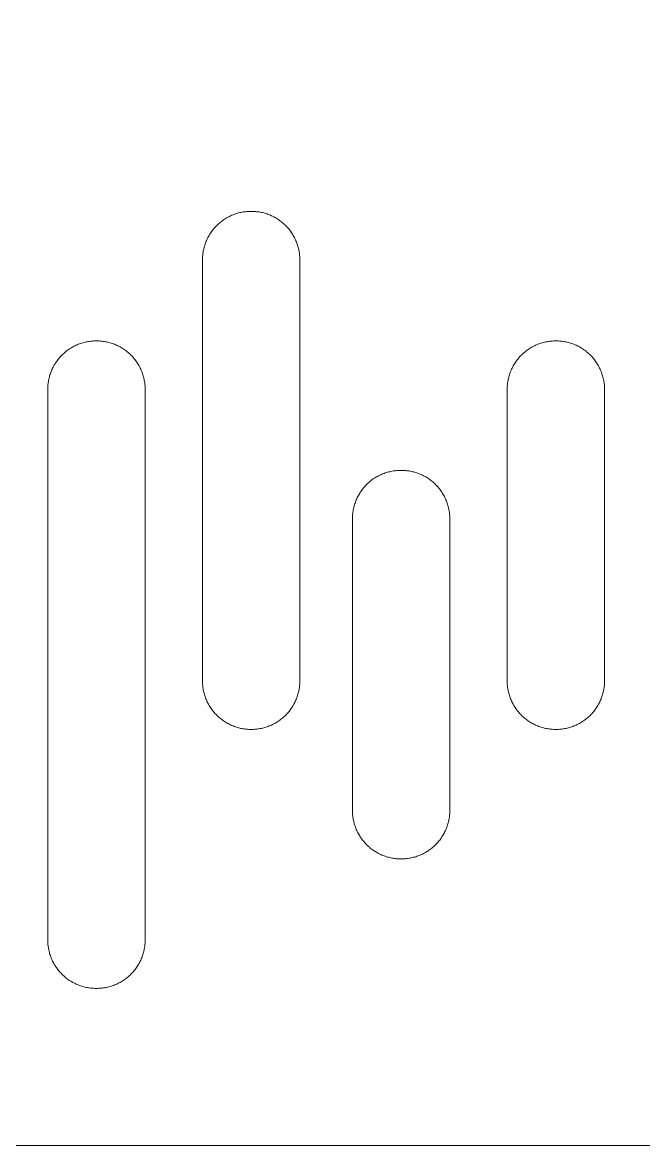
# Model space of a CAD drawing. Header units: metres. Extents: x -2538 to 7610, y -1082 to -498.
# Drawn here: x -2256.3 to -2127.9, y -1081.9 to -849.6 of the extents above; entities that cross this region are included whole.
import ezdxf

# ---------------------------------------------------------------- set-up
doc = ezdxf.new("R2010")
doc.units = ezdxf.units.M
doc.linetypes.add('AUSGEZOGEN', pattern=[0])
doc.layers.add('Standard', color=7, linetype='AUSGEZOGEN', lineweight=25)

msp = doc.modelspace()

# ---------------------------------------------------------------- linework, layer by layer
at = {"layer": 'Standard', "color": 7, "linetype": 'AUSGEZOGEN', "lineweight": 13}
for points in [[(-2537.57, -1081.87), (-1975.57, -1081.87), (-1975.57, -519.87), (-2537.57, -519.87), (-2537.57, -1081.87)], [(-2198.98, -985.82), (-2198.98, -898.71), (-2198.98, -898.48), (-2198.99, -898.26), (-2199, -898.04), (-2199.02, -897.81), (-2199.05, -897.58), (-2199.07, -897.35), (-2199.11, -897.12), (-2199.15, -896.89), (-2199.19, -896.65), (-2199.25, -896.42), (-2199.3, -896.19), (-2199.37, -895.96), (-2199.44, -895.72), (-2199.51, -895.49), (-2199.6, -895.26), (-2199.68, -895.03), (-2199.78, -894.8), (-2199.88, -894.57), (-2199.99, -894.34), (-2200.1, -894.11), (-2200.22, -893.89), (-2200.34, -893.67), (-2200.47, -893.45), (-2200.61, -893.23), (-2200.75, -893.02), (-2200.9, -892.81), (-2201.06, -892.61), (-2201.22, -892.4), (-2201.38, -892.21), (-2201.55, -892.01), (-2201.73, -891.82), (-2201.91, -891.64), (-2202.1, -891.46), (-2202.29, -891.28), (-2202.48, -891.11), (-2202.68, -890.94), (-2202.88, -890.78), (-2203.09, -890.63), (-2203.3, -890.48), (-2203.51, -890.34), (-2203.73, -890.2), (-2203.94, -890.07), (-2204.17, -889.94), (-2204.39, -889.82), (-2204.61, -889.71), (-2204.84, -889.6), (-2205.07, -889.5), (-2205.3, -889.41), (-2205.53, -889.32), (-2205.76, -889.24), (-2206, -889.16), (-2206.23, -889.09), (-2206.46, -889.03), (-2206.7, -888.97), (-2206.93, -888.92), (-2207.16, -888.87), (-2207.39, -888.83), (-2207.62, -888.8), (-2207.85, -888.77), (-2208.08, -888.75), (-2208.31, -888.73), (-2208.54, -888.72), (-2208.76, -888.71), (-2208.98, -888.71), (-2209.11, -888.71), (-2209.33, -888.71), (-2209.55, -888.72), (-2209.78, -888.73), (-2210.01, -888.75), (-2210.23, -888.77), (-2210.46, -888.8), (-2210.69, -888.83), (-2210.93, -888.87), (-2211.16, -888.92), (-2211.39, -888.97), (-2211.62, -889.03), (-2211.86, -889.09), (-2212.09, -889.16), (-2212.32, -889.24), (-2212.56, -889.32), (-2212.79, -889.41), (-2213.02, -889.5), (-2213.25, -889.6), (-2213.47, -889.71), (-2213.7, -889.82), (-2213.92, -889.94), (-2214.14, -890.07), (-2214.36, -890.2), (-2214.58, -890.34), (-2214.79, -890.48), (-2215, -890.63), (-2215.21, -890.78), (-2215.41, -890.94), (-2215.61, -891.11), (-2215.8, -891.28), (-2215.99, -891.46), (-2216.18, -891.64), (-2216.36, -891.82), (-2216.53, -892.01), (-2216.7, -892.21), (-2216.87, -892.4), (-2217.03, -892.61), (-2217.18, -892.81), (-2217.33, -893.02), (-2217.48, -893.23), (-2217.61, -893.45), (-2217.75, -893.67), (-2217.87, -893.89), (-2217.99, -894.11), (-2218.1, -894.34), (-2218.21, -894.57), (-2218.31, -894.8), (-2218.4, -895.03), (-2218.49, -895.26), (-2218.57, -895.49), (-2218.65, -895.72), (-2218.72, -895.96), (-2218.78, -896.19), (-2218.84, -896.42), (-2218.89, -896.65), (-2218.94, -896.89), (-2218.98, -897.12), (-2219.01, -897.35), (-2219.04, -897.58), (-2219.07, -897.81), (-2219.08, -898.04), (-2219.1, -898.26), (-2219.1, -898.48), (-2219.11, -898.71), (-2219.11, -985.82), (-2219.1, -986.04), (-2219.1, -986.26), (-2219.08, -986.49), (-2219.07, -986.72), (-2219.04, -986.94), (-2219.01, -987.17), (-2218.98, -987.41), (-2218.94, -987.64), (-2218.89, -987.87), (-2218.84, -988.1), (-2218.78, -988.34), (-2218.72, -988.57), (-2218.65, -988.8), (-2218.57, -989.04), (-2218.49, -989.27), (-2218.4, -989.5), (-2218.31, -989.73), (-2218.21, -989.96), (-2218.1, -990.19), (-2217.99, -990.41), (-2217.87, -990.63), (-2217.75, -990.86), (-2217.61, -991.07), (-2217.48, -991.29), (-2217.33, -991.5), (-2217.18, -991.71), (-2217.03, -991.92), (-2216.87, -992.12), (-2216.7, -992.32), (-2216.53, -992.51), (-2216.36, -992.7), (-2216.18, -992.89), (-2215.99, -993.07), (-2215.8, -993.25), (-2215.61, -993.42), (-2215.41, -993.58), (-2215.21, -993.74), (-2215, -993.9), (-2214.79, -994.04), (-2214.58, -994.19), (-2214.36, -994.33), (-2214.14, -994.46), (-2213.92, -994.58), (-2213.7, -994.7), (-2213.47, -994.81), (-2213.25, -994.92), (-2213.02, -995.02), (-2212.79, -995.12), (-2212.56, -995.2), (-2212.32, -995.29), (-2212.09, -995.36), (-2211.86, -995.43), (-2211.62, -995.5), (-2211.39, -995.55), (-2211.16, -995.61), (-2210.93, -995.65), (-2210.69, -995.69), (-2210.46, -995.73), (-2210.23, -995.75), (-2210.01, -995.78), (-2209.78, -995.8), (-2209.55, -995.81), (-2209.33, -995.82), (-2209.11, -995.82), (-2208.98, -995.82), (-2208.76, -995.82), (-2208.54, -995.81), (-2208.31, -995.8), (-2208.08, -995.78), (-2207.85, -995.75), (-2207.62, -995.73), (-2207.39, -995.69), (-2207.16, -995.65), (-2206.93, -995.61), (-2206.7, -995.55), (-2206.46, -995.5), (-2206.23, -995.43), (-2206, -995.36), (-2205.76, -995.29), (-2205.53, -995.2), (-2205.3, -995.12), (-2205.07, -995.02), (-2204.84, -994.92), (-2204.61, -994.81), (-2204.39, -994.7), (-2204.17, -994.58), (-2203.94, -994.46), (-2203.73, -994.33), (-2203.51, -994.19), (-2203.3, -994.04), (-2203.09, -993.9), (-2202.88, -993.74), (-2202.68, -993.58), (-2202.48, -993.42), (-2202.29, -993.25), (-2202.1, -993.07), (-2201.91, -992.89), (-2201.73, -992.7), (-2201.55, -992.51), (-2201.38, -992.32), (-2201.22, -992.12), (-2201.06, -991.92), (-2200.9, -991.71), (-2200.75, -991.5), (-2200.61, -991.29), (-2200.47, -991.07), (-2200.34, -990.86), (-2200.22, -990.63), (-2200.1, -990.41), (-2199.99, -990.19), (-2199.88, -989.96), (-2199.78, -989.73), (-2199.68, -989.5), (-2199.6, -989.27), (-2199.51, -989.04), (-2199.44, -988.8), (-2199.37, -988.57), (-2199.3, -988.34), (-2199.25, -988.1), (-2199.19, -987.87), (-2199.15, -987.64), (-2199.11, -987.41), (-2199.07, -987.17), (-2199.05, -986.94), (-2199.02, -986.72), (-2199, -986.49), (-2198.99, -986.26), (-2198.98, -986.04), (-2198.98, -985.82)], [(-2230.98, -1039.37), (-2230.98, -925.48), (-2230.98, -925.26), (-2230.99, -925.04), (-2231, -924.81), (-2231.02, -924.59), (-2231.05, -924.36), (-2231.07, -924.13), (-2231.11, -923.9), (-2231.15, -923.66), (-2231.19, -923.43), (-2231.25, -923.2), (-2231.3, -922.97), (-2231.37, -922.73), (-2231.44, -922.5), (-2231.51, -922.27), (-2231.6, -922.03), (-2231.68, -921.8), (-2231.78, -921.57), (-2231.88, -921.34), (-2231.99, -921.12), (-2232.1, -920.89), (-2232.22, -920.67), (-2232.34, -920.45), (-2232.47, -920.23), (-2232.61, -920.01), (-2232.75, -919.8), (-2232.9, -919.59), (-2233.06, -919.38), (-2233.22, -919.18), (-2233.38, -918.98), (-2233.55, -918.79), (-2233.73, -918.6), (-2233.91, -918.41), (-2234.1, -918.23), (-2234.29, -918.06), (-2234.48, -917.89), (-2234.68, -917.72), (-2234.88, -917.56), (-2235.09, -917.41), (-2235.3, -917.26), (-2235.51, -917.11), (-2235.73, -916.98), (-2235.94, -916.85), (-2236.17, -916.72), (-2236.39, -916.6), (-2236.61, -916.49), (-2236.84, -916.38), (-2237.07, -916.28), (-2237.3, -916.19), (-2237.53, -916.1), (-2237.76, -916.02), (-2238, -915.94), (-2238.23, -915.87), (-2238.46, -915.81), (-2238.7, -915.75), (-2238.93, -915.7), (-2239.16, -915.65), (-2239.39, -915.61), (-2239.62, -915.58), (-2239.85, -915.55), (-2240.08, -915.52), (-2240.31, -915.51), (-2240.54, -915.49), (-2240.76, -915.49), (-2240.98, -915.48), (-2241.11, -915.48), (-2241.33, -915.49), (-2241.55, -915.49), (-2241.78, -915.51), (-2242.01, -915.52), (-2242.23, -915.55), (-2242.46, -915.58), (-2242.69, -915.61), (-2242.93, -915.65), (-2243.16, -915.7), (-2243.39, -915.75), (-2243.62, -915.81), (-2243.86, -915.87), (-2244.09, -915.94), (-2244.32, -916.02), (-2244.56, -916.1), (-2244.79, -916.19), (-2245.02, -916.28), (-2245.25, -916.38), (-2245.47, -916.49), (-2245.7, -916.6), (-2245.92, -916.72), (-2246.14, -916.85), (-2246.36, -916.98), (-2246.58, -917.11), (-2246.79, -917.26), (-2247, -917.41), (-2247.21, -917.56), (-2247.41, -917.72), (-2247.61, -917.89), (-2247.8, -918.06), (-2247.99, -918.23), (-2248.18, -918.41), (-2248.36, -918.6), (-2248.53, -918.79), (-2248.7, -918.98), (-2248.87, -919.18), (-2249.03, -919.38), (-2249.18, -919.59), (-2249.33, -919.8), (-2249.48, -920.01), (-2249.61, -920.23), (-2249.75, -920.45), (-2249.87, -920.67), (-2249.99, -920.89), (-2250.1, -921.12), (-2250.21, -921.34), (-2250.31, -921.57), (-2250.4, -921.8), (-2250.49, -922.03), (-2250.57, -922.27), (-2250.65, -922.5), (-2250.72, -922.73), (-2250.78, -922.97), (-2250.84, -923.2), (-2250.89, -923.43), (-2250.94, -923.66), (-2250.98, -923.9), (-2251.01, -924.13), (-2251.04, -924.36), (-2251.07, -924.59), (-2251.08, -924.81), (-2251.1, -925.04), (-2251.1, -925.26), (-2251.11, -925.48), (-2251.11, -1039.37), (-2251.1, -1039.6), (-2251.1, -1039.82), (-2251.08, -1040.04), (-2251.07, -1040.27), (-2251.04, -1040.5), (-2251.01, -1040.73), (-2250.98, -1040.96), (-2250.94, -1041.19), (-2250.89, -1041.43), (-2250.84, -1041.66), (-2250.78, -1041.89), (-2250.72, -1042.13), (-2250.65, -1042.36), (-2250.57, -1042.59), (-2250.49, -1042.82), (-2250.4, -1043.05), (-2250.31, -1043.28), (-2250.21, -1043.51), (-2250.1, -1043.74), (-2249.99, -1043.97), (-2249.87, -1044.19), (-2249.75, -1044.41), (-2249.61, -1044.63), (-2249.48, -1044.85), (-2249.33, -1045.06), (-2249.18, -1045.27), (-2249.03, -1045.47), (-2248.87, -1045.68), (-2248.7, -1045.87), (-2248.53, -1046.07), (-2248.36, -1046.26), (-2248.18, -1046.44), (-2247.99, -1046.63), (-2247.8, -1046.8), (-2247.61, -1046.97), (-2247.41, -1047.14), (-2247.21, -1047.3), (-2247, -1047.45), (-2246.79, -1047.6), (-2246.58, -1047.74), (-2246.36, -1047.88), (-2246.14, -1048.01), (-2245.92, -1048.14), (-2245.7, -1048.26), (-2245.47, -1048.37), (-2245.25, -1048.48), (-2245.02, -1048.58), (-2244.79, -1048.67), (-2244.56, -1048.76), (-2244.32, -1048.84), (-2244.09, -1048.92), (-2243.86, -1048.99), (-2243.62, -1049.05), (-2243.39, -1049.11), (-2243.16, -1049.16), (-2242.93, -1049.21), (-2242.69, -1049.25), (-2242.46, -1049.28), (-2242.23, -1049.31), (-2242.01, -1049.33), (-2241.78, -1049.35), (-2241.55, -1049.36), (-2241.33, -1049.37), (-2241.11, -1049.37), (-2240.98, -1049.37), (-2240.76, -1049.37), (-2240.54, -1049.36), (-2240.31, -1049.35), (-2240.08, -1049.33), (-2239.85, -1049.31), (-2239.62, -1049.28), (-2239.39, -1049.25), (-2239.16, -1049.21), (-2238.93, -1049.16), (-2238.7, -1049.11), (-2238.46, -1049.05), (-2238.23, -1048.99), (-2238, -1048.92), (-2237.76, -1048.84), (-2237.53, -1048.76), (-2237.3, -1048.67), (-2237.07, -1048.58), (-2236.84, -1048.48), (-2236.61, -1048.37), (-2236.39, -1048.26), (-2236.17, -1048.14), (-2235.94, -1048.01), (-2235.73, -1047.88), (-2235.51, -1047.74), (-2235.3, -1047.6), (-2235.09, -1047.45), (-2234.88, -1047.3), (-2234.68, -1047.14), (-2234.48, -1046.97), (-2234.29, -1046.8), (-2234.1, -1046.63), (-2233.91, -1046.44), (-2233.73, -1046.26), (-2233.55, -1046.07), (-2233.38, -1045.87), (-2233.22, -1045.68), (-2233.06, -1045.47), (-2232.9, -1045.27), (-2232.75, -1045.06), (-2232.61, -1044.85), (-2232.47, -1044.63), (-2232.34, -1044.41), (-2232.22, -1044.19), (-2232.1, -1043.97), (-2231.99, -1043.74), (-2231.88, -1043.51), (-2231.78, -1043.28), (-2231.68, -1043.05), (-2231.6, -1042.82), (-2231.51, -1042.59), (-2231.44, -1042.36), (-2231.37, -1042.13), (-2231.3, -1041.89), (-2231.25, -1041.66), (-2231.19, -1041.43), (-2231.15, -1041.19), (-2231.11, -1040.96), (-2231.07, -1040.73), (-2231.05, -1040.5), (-2231.02, -1040.27), (-2231, -1040.04), (-2230.99, -1039.82), (-2230.98, -1039.6), (-2230.98, -1039.37)], [(-2135.98, -985.82), (-2135.98, -925.49), (-2135.98, -925.26), (-2135.99, -925.04), (-2136, -924.81), (-2136.02, -924.59), (-2136.05, -924.36), (-2136.07, -924.13), (-2136.11, -923.9), (-2136.15, -923.67), (-2136.19, -923.43), (-2136.25, -923.2), (-2136.3, -922.97), (-2136.37, -922.73), (-2136.44, -922.5), (-2136.51, -922.27), (-2136.6, -922.04), (-2136.68, -921.8), (-2136.78, -921.57), (-2136.88, -921.35), (-2136.99, -921.12), (-2137.1, -920.89), (-2137.22, -920.67), (-2137.34, -920.45), (-2137.47, -920.23), (-2137.61, -920.01), (-2137.75, -919.8), (-2137.9, -919.59), (-2138.06, -919.38), (-2138.22, -919.18), (-2138.38, -918.98), (-2138.55, -918.79), (-2138.73, -918.6), (-2138.91, -918.41), (-2139.1, -918.23), (-2139.29, -918.06), (-2139.48, -917.89), (-2139.68, -917.72), (-2139.88, -917.56), (-2140.09, -917.41), (-2140.3, -917.26), (-2140.51, -917.12), (-2140.73, -916.98), (-2140.94, -916.85), (-2141.17, -916.72), (-2141.39, -916.6), (-2141.61, -916.49), (-2141.84, -916.38), (-2142.07, -916.28), (-2142.3, -916.19), (-2142.53, -916.1), (-2142.76, -916.02), (-2143, -915.94), (-2143.23, -915.87), (-2143.46, -915.81), (-2143.7, -915.75), (-2143.93, -915.7), (-2144.16, -915.65), (-2144.39, -915.61), (-2144.62, -915.58), (-2144.85, -915.55), (-2145.08, -915.53), (-2145.31, -915.51), (-2145.54, -915.5), (-2145.76, -915.49), (-2145.98, -915.49), (-2146.11, -915.49), (-2146.33, -915.49), (-2146.55, -915.5), (-2146.78, -915.51), (-2147.01, -915.53), (-2147.23, -915.55), (-2147.46, -915.58), (-2147.69, -915.61), (-2147.93, -915.65), (-2148.16, -915.7), (-2148.39, -915.75), (-2148.62, -915.81), (-2148.86, -915.87), (-2149.09, -915.94), (-2149.32, -916.02), (-2149.56, -916.1), (-2149.79, -916.19), (-2150.02, -916.28), (-2150.25, -916.38), (-2150.47, -916.49), (-2150.7, -916.6), (-2150.92, -916.72), (-2151.14, -916.85), (-2151.36, -916.98), (-2151.58, -917.12), (-2151.79, -917.26), (-2152, -917.41), (-2152.21, -917.56), (-2152.41, -917.72), (-2152.61, -917.89), (-2152.8, -918.06), (-2152.99, -918.23), (-2153.18, -918.41), (-2153.36, -918.6), (-2153.53, -918.79), (-2153.7, -918.98), (-2153.87, -919.18), (-2154.03, -919.38), (-2154.18, -919.59), (-2154.33, -919.8), (-2154.48, -920.01), (-2154.61, -920.23), (-2154.75, -920.45), (-2154.87, -920.67), (-2154.99, -920.89), (-2155.1, -921.12), (-2155.21, -921.35), (-2155.31, -921.57), (-2155.4, -921.8), (-2155.49, -922.04), (-2155.57, -922.27), (-2155.65, -922.5), (-2155.72, -922.73), (-2155.78, -922.97), (-2155.84, -923.2), (-2155.89, -923.43), (-2155.94, -923.67), (-2155.98, -923.9), (-2156.01, -924.13), (-2156.04, -924.36), (-2156.07, -924.59), (-2156.08, -924.81), (-2156.1, -925.04), (-2156.1, -925.26), (-2156.11, -925.49), (-2156.11, -985.82), (-2156.1, -986.04), (-2156.1, -986.26), (-2156.08, -986.49), (-2156.07, -986.72), (-2156.04, -986.94), (-2156.01, -987.17), (-2155.98, -987.41), (-2155.94, -987.64), (-2155.89, -987.87), (-2155.84, -988.1), (-2155.78, -988.34), (-2155.72, -988.57), (-2155.65, -988.8), (-2155.57, -989.04), (-2155.49, -989.27), (-2155.4, -989.5), (-2155.31, -989.73), (-2155.21, -989.96), (-2155.1, -990.19), (-2154.99, -990.41), (-2154.87, -990.63), (-2154.75, -990.86), (-2154.61, -991.07), (-2154.48, -991.29), (-2154.33, -991.5), (-2154.18, -991.71), (-2154.03, -991.92), (-2153.87, -992.12), (-2153.7, -992.32), (-2153.53, -992.51), (-2153.36, -992.7), (-2153.18, -992.89), (-2152.99, -993.07), (-2152.8, -993.25), (-2152.61, -993.42), (-2152.41, -993.58), (-2152.21, -993.74), (-2152, -993.9), (-2151.79, -994.04), (-2151.58, -994.19), (-2151.36, -994.33), (-2151.14, -994.46), (-2150.92, -994.58), (-2150.7, -994.7), (-2150.47, -994.81), (-2150.25, -994.92), (-2150.02, -995.02), (-2149.79, -995.12), (-2149.56, -995.2), (-2149.32, -995.29), (-2149.09, -995.36), (-2148.86, -995.43), (-2148.62, -995.5), (-2148.39, -995.55), (-2148.16, -995.61), (-2147.93, -995.65), (-2147.69, -995.69), (-2147.46, -995.73), (-2147.23, -995.75), (-2147.01, -995.78), (-2146.78, -995.8), (-2146.55, -995.81), (-2146.33, -995.82), (-2146.11, -995.82), (-2145.98, -995.82), (-2145.76, -995.82), (-2145.54, -995.81), (-2145.31, -995.8), (-2145.08, -995.78), (-2144.85, -995.75), (-2144.62, -995.73), (-2144.39, -995.69), (-2144.16, -995.65), (-2143.93, -995.61), (-2143.7, -995.55), (-2143.46, -995.5), (-2143.23, -995.43), (-2143, -995.36), (-2142.76, -995.29), (-2142.53, -995.2), (-2142.3, -995.12), (-2142.07, -995.02), (-2141.84, -994.92), (-2141.61, -994.81), (-2141.39, -994.7), (-2141.17, -994.58), (-2140.94, -994.46), (-2140.73, -994.33), (-2140.51, -994.19), (-2140.3, -994.04), (-2140.09, -993.9), (-2139.88, -993.74), (-2139.68, -993.58), (-2139.48, -993.42), (-2139.29, -993.25), (-2139.1, -993.07), (-2138.91, -992.89), (-2138.73, -992.7), (-2138.55, -992.51), (-2138.38, -992.32), (-2138.22, -992.12), (-2138.06, -991.92), (-2137.9, -991.71), (-2137.75, -991.5), (-2137.61, -991.29), (-2137.47, -991.07), (-2137.34, -990.86), (-2137.22, -990.63), (-2137.1, -990.41), (-2136.99, -990.19), (-2136.88, -989.96), (-2136.78, -989.73), (-2136.68, -989.5), (-2136.6, -989.27), (-2136.51, -989.04), (-2136.44, -988.8), (-2136.37, -988.57), (-2136.3, -988.34), (-2136.25, -988.1), (-2136.19, -987.87), (-2136.15, -987.64), (-2136.11, -987.41), (-2136.07, -987.17), (-2136.05, -986.94), (-2136.02, -986.72), (-2136, -986.49), (-2135.99, -986.26), (-2135.98, -986.04), (-2135.98, -985.82)], [(-2167.98, -1012.6), (-2167.98, -952.26), (-2167.98, -952.04), (-2167.99, -951.82), (-2168, -951.59), (-2168.02, -951.36), (-2168.05, -951.14), (-2168.07, -950.91), (-2168.11, -950.67), (-2168.15, -950.44), (-2168.19, -950.21), (-2168.25, -949.98), (-2168.3, -949.74), (-2168.37, -949.51), (-2168.44, -949.28), (-2168.51, -949.04), (-2168.6, -948.81), (-2168.68, -948.58), (-2168.78, -948.35), (-2168.88, -948.12), (-2168.99, -947.89), (-2169.1, -947.67), (-2169.22, -947.45), (-2169.34, -947.22), (-2169.47, -947.01), (-2169.61, -946.79), (-2169.75, -946.58), (-2169.9, -946.37), (-2170.06, -946.16), (-2170.22, -945.96), (-2170.38, -945.76), (-2170.55, -945.57), (-2170.73, -945.38), (-2170.91, -945.19), (-2171.1, -945.01), (-2171.29, -944.83), (-2171.48, -944.66), (-2171.68, -944.5), (-2171.88, -944.34), (-2172.09, -944.18), (-2172.3, -944.04), (-2172.51, -943.89), (-2172.73, -943.76), (-2172.94, -943.62), (-2173.17, -943.5), (-2173.39, -943.38), (-2173.61, -943.27), (-2173.84, -943.16), (-2174.07, -943.06), (-2174.3, -942.96), (-2174.53, -942.88), (-2174.76, -942.79), (-2175, -942.72), (-2175.23, -942.65), (-2175.46, -942.58), (-2175.7, -942.53), (-2175.93, -942.48), (-2176.16, -942.43), (-2176.39, -942.39), (-2176.62, -942.35), (-2176.85, -942.33), (-2177.08, -942.3), (-2177.31, -942.28), (-2177.54, -942.27), (-2177.76, -942.26), (-2177.98, -942.26), (-2178.11, -942.26), (-2178.33, -942.26), (-2178.55, -942.27), (-2178.78, -942.28), (-2179.01, -942.3), (-2179.23, -942.33), (-2179.46, -942.35), (-2179.69, -942.39), (-2179.93, -942.43), (-2180.16, -942.48), (-2180.39, -942.53), (-2180.62, -942.58), (-2180.86, -942.65), (-2181.09, -942.72), (-2181.32, -942.79), (-2181.56, -942.88), (-2181.79, -942.96), (-2182.02, -943.06), (-2182.25, -943.16), (-2182.47, -943.27), (-2182.7, -943.38), (-2182.92, -943.5), (-2183.14, -943.62), (-2183.36, -943.76), (-2183.58, -943.89), (-2183.79, -944.04), (-2184, -944.18), (-2184.21, -944.34), (-2184.41, -944.5), (-2184.61, -944.66), (-2184.8, -944.83), (-2184.99, -945.01), (-2185.18, -945.19), (-2185.36, -945.38), (-2185.53, -945.57), (-2185.7, -945.76), (-2185.87, -945.96), (-2186.03, -946.16), (-2186.18, -946.37), (-2186.33, -946.58), (-2186.48, -946.79), (-2186.61, -947.01), (-2186.75, -947.22), (-2186.87, -947.45), (-2186.99, -947.67), (-2187.1, -947.89), (-2187.21, -948.12), (-2187.31, -948.35), (-2187.4, -948.58), (-2187.49, -948.81), (-2187.57, -949.04), (-2187.65, -949.28), (-2187.72, -949.51), (-2187.78, -949.74), (-2187.84, -949.98), (-2187.89, -950.21), (-2187.94, -950.44), (-2187.98, -950.67), (-2188.01, -950.91), (-2188.04, -951.14), (-2188.07, -951.36), (-2188.08, -951.59), (-2188.1, -951.82), (-2188.1, -952.04), (-2188.11, -952.26), (-2188.11, -1012.6), (-2188.1, -1012.82), (-2188.1, -1013.04), (-2188.08, -1013.27), (-2188.07, -1013.49), (-2188.04, -1013.72), (-2188.01, -1013.95), (-2187.98, -1014.18), (-2187.94, -1014.42), (-2187.89, -1014.65), (-2187.84, -1014.88), (-2187.78, -1015.11), (-2187.72, -1015.35), (-2187.65, -1015.58), (-2187.57, -1015.81), (-2187.49, -1016.05), (-2187.4, -1016.28), (-2187.31, -1016.51), (-2187.21, -1016.74), (-2187.1, -1016.96), (-2186.99, -1017.19), (-2186.87, -1017.41), (-2186.75, -1017.63), (-2186.61, -1017.85), (-2186.48, -1018.07), (-2186.33, -1018.28), (-2186.18, -1018.49), (-2186.03, -1018.7), (-2185.87, -1018.9), (-2185.7, -1019.1), (-2185.53, -1019.29), (-2185.36, -1019.48), (-2185.18, -1019.67), (-2184.99, -1019.85), (-2184.8, -1020.02), (-2184.61, -1020.19), (-2184.41, -1020.36), (-2184.21, -1020.52), (-2184, -1020.67), (-2183.79, -1020.82), (-2183.58, -1020.97), (-2183.36, -1021.1), (-2183.14, -1021.23), (-2182.92, -1021.36), (-2182.7, -1021.48), (-2182.47, -1021.59), (-2182.25, -1021.7), (-2182.02, -1021.8), (-2181.79, -1021.89), (-2181.56, -1021.98), (-2181.32, -1022.06), (-2181.09, -1022.14), (-2180.86, -1022.21), (-2180.62, -1022.27), (-2180.39, -1022.33), (-2180.16, -1022.38), (-2179.93, -1022.43), (-2179.69, -1022.47), (-2179.46, -1022.5), (-2179.23, -1022.53), (-2179.01, -1022.56), (-2178.78, -1022.57), (-2178.55, -1022.59), (-2178.33, -1022.59), (-2178.11, -1022.6), (-2177.98, -1022.6), (-2177.76, -1022.59), (-2177.54, -1022.59), (-2177.31, -1022.57), (-2177.08, -1022.56), (-2176.85, -1022.53), (-2176.62, -1022.5), (-2176.39, -1022.47), (-2176.16, -1022.43), (-2175.93, -1022.38), (-2175.7, -1022.33), (-2175.46, -1022.27), (-2175.23, -1022.21), (-2175, -1022.14), (-2174.76, -1022.06), (-2174.53, -1021.98), (-2174.3, -1021.89), (-2174.07, -1021.8), (-2173.84, -1021.7), (-2173.61, -1021.59), (-2173.39, -1021.48), (-2173.17, -1021.36), (-2172.94, -1021.23), (-2172.73, -1021.1), (-2172.51, -1020.97), (-2172.3, -1020.82), (-2172.09, -1020.67), (-2171.88, -1020.52), (-2171.68, -1020.36), (-2171.48, -1020.19), (-2171.29, -1020.02), (-2171.1, -1019.85), (-2170.91, -1019.67), (-2170.73, -1019.48), (-2170.55, -1019.29), (-2170.38, -1019.1), (-2170.22, -1018.9), (-2170.06, -1018.7), (-2169.9, -1018.49), (-2169.75, -1018.28), (-2169.61, -1018.07), (-2169.47, -1017.85), (-2169.34, -1017.63), (-2169.22, -1017.41), (-2169.1, -1017.19), (-2168.99, -1016.96), (-2168.88, -1016.74), (-2168.78, -1016.51), (-2168.68, -1016.28), (-2168.6, -1016.05), (-2168.51, -1015.81), (-2168.44, -1015.58), (-2168.37, -1015.35), (-2168.3, -1015.11), (-2168.25, -1014.88), (-2168.19, -1014.65), (-2168.15, -1014.42), (-2168.11, -1014.18), (-2168.07, -1013.95), (-2168.05, -1013.72), (-2168.02, -1013.49), (-2168, -1013.27), (-2167.99, -1013.04), (-2167.98, -1012.82), (-2167.98, -1012.6)]]:
    msp.add_lwpolyline(points, close=True, dxfattribs=at)

doc.saveas('drawing.dxf')
